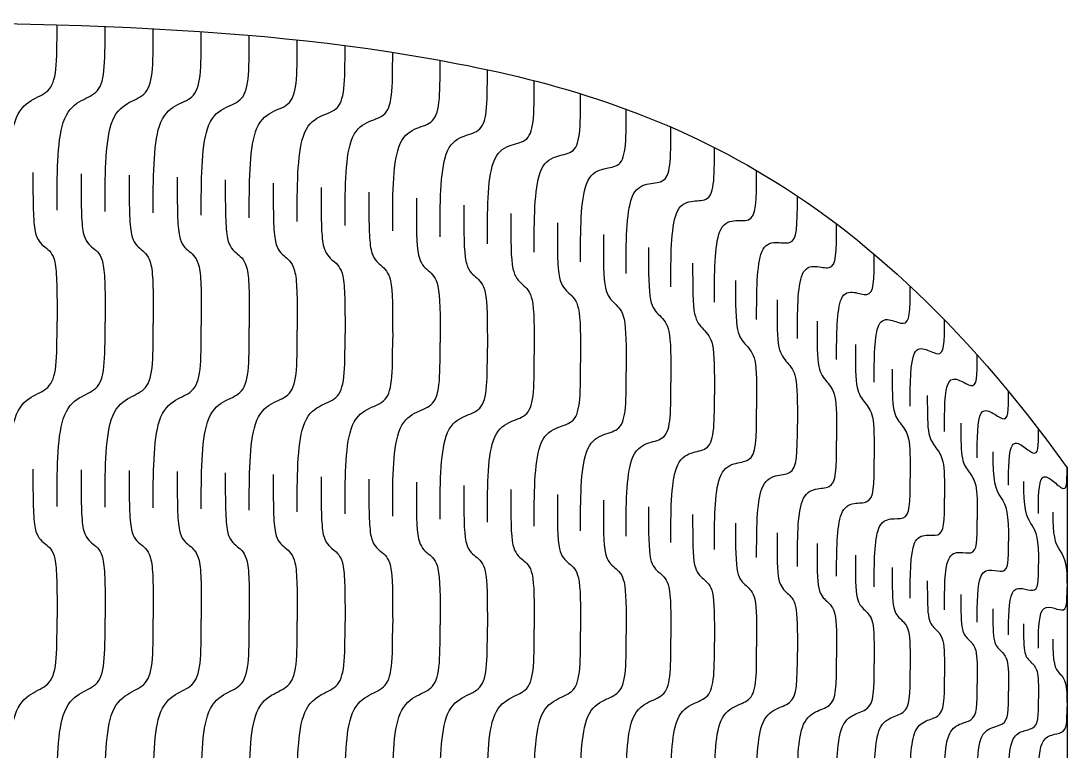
# Model space of a CAD drawing. Header units: millimetres. Extents: x 1 to 583, y -486 to -2.
# Drawn here: x 554.36 to 583.34, y -327.79 to -307.54 of the extents above; entities that cross this region are included whole.
import ezdxf

# ---------------------------------------------------------------- set-up
doc = ezdxf.new("R2010")
doc.units = ezdxf.units.MM
doc.header["$MEASUREMENT"] = 0
doc.layers.add('DEFAULT', color=7, linetype='Continuous')

msp = doc.modelspace()

# ---------------------------------------------------------------- linework, layer by layer
at = {"layer": 'DEFAULT'}
msp.add_lwpolyline([(583.342, -319.94), (583.342, -336.467)], dxfattribs=at)
for points, knots in [([(542.024, -307.545), (553.829, -307.545), (559.732, -307.545), (565.634, -308.578), (571.537, -309.611), (577.439, -311.677), (583.342, -319.94)], [0, 0, 0, 0, 1, 1, 1, 2, 2, 2, 2]), ([(554.027, -312.764), (554.027, -311.82), (554.027, -310.876), (554.199, -310.333), (554.299, -310.016), (554.468, -309.858), (554.645, -309.752), (554.81, -309.653), (554.98, -309.595), (555.102, -309.482), (555.359, -309.244), (555.361, -308.733), (555.361, -307.652)], [0, 0, 0, 0, 1, 1, 1, 2, 2, 2, 3, 3, 3, 4, 4, 4, 4]), ([(555.361, -312.79), (555.361, -311.847), (555.361, -310.905), (555.532, -310.364), (555.632, -310.049), (555.801, -309.893), (555.978, -309.788), (556.143, -309.69), (556.313, -309.634), (556.435, -309.523), (556.692, -309.287), (556.693, -308.777), (556.693, -307.698)], [0, 0, 0, 0, 1, 1, 1, 2, 2, 2, 3, 3, 3, 4, 4, 4, 4]), ([(556.693, -312.825), (556.693, -311.884), (556.693, -310.944), (556.865, -310.406), (556.965, -310.093), (557.134, -309.939), (557.311, -309.836), (557.476, -309.74), (557.646, -309.686), (557.767, -309.576), (558.024, -309.344), (558.026, -308.836), (558.026, -307.76)], [0, 0, 0, 0, 1, 1, 1, 2, 2, 2, 3, 3, 3, 4, 4, 4, 4]), ([(558.026, -312.871), (558.026, -311.933), (558.026, -310.996), (558.197, -310.462), (558.297, -310.151), (558.465, -309.999), (558.643, -309.899), (558.807, -309.806), (558.977, -309.754), (559.098, -309.646), (559.355, -309.418), (559.357, -308.912), (559.357, -307.84)], [0, 0, 0, 0, 1, 1, 1, 2, 2, 2, 3, 3, 3, 4, 4, 4, 4]), ([(559.357, -312.931), (559.357, -311.997), (559.357, -311.063), (559.528, -310.534), (559.628, -310.226), (559.796, -310.077), (559.973, -309.98), (560.138, -309.889), (560.308, -309.84), (560.429, -309.735), (560.685, -309.512), (560.687, -309.008), (560.687, -307.942)], [0, 0, 0, 0, 1, 1, 1, 2, 2, 2, 3, 3, 3, 4, 4, 4, 4]), ([(560.687, -313.008), (560.687, -312.079), (560.687, -311.149), (560.857, -310.625), (560.957, -310.321), (561.125, -310.176), (561.302, -310.082), (561.466, -309.995), (561.636, -309.95), (561.757, -309.847), (562.012, -309.63), (562.014, -309.13), (562.014, -308.07)], [0, 0, 0, 0, 1, 1, 1, 2, 2, 2, 3, 3, 3, 4, 4, 4, 4]), ([(562.014, -313.104), (562.014, -312.18), (562.014, -311.257), (562.185, -310.74), (562.284, -310.439), (562.452, -310.298), (562.628, -310.209), (562.792, -310.126), (562.961, -310.084), (563.082, -309.985), (563.337, -309.775), (563.339, -309.279), (563.339, -308.228)], [0, 0, 0, 0, 1, 1, 1, 2, 2, 2, 3, 3, 3, 4, 4, 4, 4]), ([(563.339, -313.222), (563.339, -312.306), (563.339, -311.389), (563.508, -310.88), (563.607, -310.583), (563.775, -310.448), (563.95, -310.363), (564.114, -310.285), (564.283, -310.247), (564.403, -310.151), (564.657, -309.949), (564.659, -309.458), (564.659, -308.417)], [0, 0, 0, 0, 1, 1, 1, 2, 2, 2, 3, 3, 3, 4, 4, 4, 4]), ([(564.659, -313.363), (564.659, -312.456), (564.659, -311.548), (564.828, -311.048), (564.927, -310.756), (565.093, -310.626), (565.268, -310.547), (565.431, -310.473), (565.599, -310.439), (565.719, -310.348), (565.972, -310.154), (565.974, -309.668), (565.974, -308.639)], [0, 0, 0, 0, 1, 1, 1, 2, 2, 2, 3, 3, 3, 4, 4, 4, 4]), ([(565.974, -313.53), (565.974, -312.632), (565.974, -311.734), (566.142, -311.244), (566.24, -310.959), (566.406, -310.835), (566.58, -310.761), (566.742, -310.692), (566.909, -310.664), (567.028, -310.577), (567.281, -310.392), (567.282, -309.913), (567.282, -308.897)], [0, 0, 0, 0, 1, 1, 1, 2, 2, 2, 3, 3, 3, 4, 4, 4, 4]), ([(567.282, -313.724), (567.282, -312.839), (567.282, -311.952), (567.449, -311.474), (567.547, -311.196), (567.711, -311.079), (567.884, -311.013), (568.044, -310.951), (568.21, -310.929), (568.328, -310.847), (568.579, -310.674), (568.58, -310.203), (568.58, -309.203)], [0, 0, 0, 0, 1, 1, 1, 2, 2, 2, 3, 3, 3, 4, 4, 4, 4]), ([(568.58, -313.953), (568.58, -313.082), (568.58, -312.209), (568.746, -311.746), (568.842, -311.476), (569.004, -311.369), (569.175, -311.31), (569.334, -311.256), (569.498, -311.242), (569.615, -311.167), (569.862, -311.008), (569.864, -310.546), (569.864, -309.565)], [0, 0, 0, 0, 1, 1, 1, 2, 2, 2, 3, 3, 3, 4, 4, 4, 4]), ([(569.864, -314.225), (569.864, -313.37), (569.864, -312.514), (570.026, -312.068), (570.121, -311.808), (570.281, -311.71), (570.45, -311.662), (570.606, -311.617), (570.767, -311.611), (570.882, -311.544), (571.126, -311.401), (571.127, -310.95), (571.127, -309.992)], [0, 0, 0, 0, 1, 1, 1, 2, 2, 2, 3, 3, 3, 4, 4, 4, 4]), ([(571.127, -314.545), (571.127, -313.709), (571.127, -312.872), (571.287, -312.446), (571.379, -312.197), (571.536, -312.111), (571.701, -312.073), (571.854, -312.038), (572.013, -312.042), (572.125, -311.983), (572.364, -311.858), (572.365, -311.419), (572.365, -310.487)], [0, 0, 0, 0, 1, 1, 1, 2, 2, 2, 3, 3, 3, 4, 4, 4, 4]), ([(572.365, -314.916), (572.365, -314.104), (572.365, -313.289), (572.521, -312.884), (572.611, -312.648), (572.764, -312.574), (572.925, -312.548), (573.074, -312.524), (573.228, -312.537), (573.338, -312.487), (573.57, -312.382), (573.572, -311.957), (573.572, -311.055)], [0, 0, 0, 0, 1, 1, 1, 2, 2, 2, 3, 3, 3, 4, 4, 4, 4]), ([(554.694, -311.748), (554.694, -312.595), (554.694, -313.093), (554.756, -313.387), (554.807, -313.629), (554.914, -313.722), (555.027, -313.811), (555.14, -313.9), (555.248, -313.993), (555.299, -314.235), (555.361, -314.53), (555.361, -315.027), (555.361, -315.873)], [0, 0, 0, 0, 1, 1, 1, 2, 2, 2, 3, 3, 3, 4, 4, 4, 4]), ([(556.027, -311.781), (556.027, -312.626), (556.027, -313.123), (556.089, -313.417), (556.14, -313.659), (556.247, -313.752), (556.36, -313.842), (556.473, -313.932), (556.581, -314.025), (556.632, -314.267), (556.693, -314.561), (556.693, -315.057), (556.693, -315.901)], [0, 0, 0, 0, 1, 1, 1, 2, 2, 2, 3, 3, 3, 4, 4, 4, 4]), ([(557.36, -311.824), (557.36, -312.667), (557.36, -313.163), (557.421, -313.456), (557.472, -313.698), (557.58, -313.792), (557.693, -313.882), (557.805, -313.973), (557.913, -314.067), (557.964, -314.308), (558.026, -314.602), (558.026, -315.097), (558.026, -315.938)], [0, 0, 0, 0, 1, 1, 1, 2, 2, 2, 3, 3, 3, 4, 4, 4, 4]), ([(573.572, -315.342), (573.572, -314.556), (573.572, -313.767), (573.723, -313.385), (573.81, -313.163), (573.959, -313.101), (574.114, -313.087), (574.259, -313.073), (574.409, -313.097), (574.515, -313.057), (574.741, -312.971), (574.742, -312.563), (574.742, -311.694)], [0, 0, 0, 0, 1, 1, 1, 2, 2, 2, 3, 3, 3, 4, 4, 4, 4]), ([(558.691, -311.881), (558.691, -312.721), (558.691, -313.215), (558.753, -313.508), (558.804, -313.749), (558.912, -313.844), (559.024, -313.935), (559.137, -314.026), (559.244, -314.121), (559.295, -314.362), (559.357, -314.655), (559.357, -315.148), (559.357, -315.986)], [0, 0, 0, 0, 1, 1, 1, 2, 2, 2, 3, 3, 3, 4, 4, 4, 4]), ([(560.022, -311.954), (560.022, -312.79), (560.022, -313.282), (560.084, -313.575), (560.134, -313.815), (560.242, -313.911), (560.354, -314.003), (560.467, -314.095), (560.574, -314.19), (560.625, -314.431), (560.687, -314.723), (560.687, -315.213), (560.687, -316.047)], [0, 0, 0, 0, 1, 1, 1, 2, 2, 2, 3, 3, 3, 4, 4, 4, 4]), ([(561.351, -312.046), (561.351, -312.877), (561.351, -313.366), (561.412, -313.658), (561.463, -313.898), (561.57, -313.995), (561.682, -314.088), (561.795, -314.181), (561.902, -314.277), (561.953, -314.517), (562.014, -314.808), (562.014, -315.296), (562.014, -316.124)], [0, 0, 0, 0, 1, 1, 1, 2, 2, 2, 3, 3, 3, 4, 4, 4, 4]), ([(562.676, -312.16), (562.676, -312.985), (562.676, -313.471), (562.738, -313.762), (562.789, -314.001), (562.896, -314.099), (563.008, -314.193), (563.12, -314.287), (563.227, -314.384), (563.277, -314.623), (563.339, -314.913), (563.339, -315.396), (563.339, -316.218)], [0, 0, 0, 0, 1, 1, 1, 2, 2, 2, 3, 3, 3, 4, 4, 4, 4]), ([(563.999, -312.298), (563.999, -313.117), (563.999, -313.598), (564.06, -313.888), (564.111, -314.126), (564.217, -314.225), (564.329, -314.32), (564.441, -314.415), (564.547, -314.513), (564.598, -314.75), (564.659, -315.038), (564.659, -315.517), (564.659, -316.331)], [0, 0, 0, 0, 1, 1, 1, 2, 2, 2, 3, 3, 3, 4, 4, 4, 4]), ([(574.742, -315.822), (574.742, -315.065), (574.742, -314.305), (574.888, -313.948), (574.972, -313.74), (575.115, -313.692), (575.266, -313.689), (575.406, -313.687), (575.55, -313.721), (575.653, -313.69), (575.87, -313.625), (575.872, -313.235), (575.872, -312.403)], [0, 0, 0, 0, 1, 1, 1, 2, 2, 2, 3, 3, 3, 4, 4, 4, 4]), ([(565.316, -312.463), (565.316, -313.273), (565.316, -313.749), (565.378, -314.037), (565.428, -314.273), (565.534, -314.373), (565.645, -314.469), (565.757, -314.565), (565.863, -314.665), (565.913, -314.9), (565.974, -315.186), (565.974, -315.66), (565.974, -316.465)], [0, 0, 0, 0, 1, 1, 1, 2, 2, 2, 3, 3, 3, 4, 4, 4, 4]), ([(566.628, -312.655), (566.628, -313.455), (566.628, -313.926), (566.689, -314.211), (566.739, -314.446), (566.845, -314.547), (566.955, -314.644), (567.066, -314.741), (567.172, -314.841), (567.222, -315.075), (567.282, -315.358), (567.282, -315.826), (567.282, -316.62)], [0, 0, 0, 0, 1, 1, 1, 2, 2, 2, 3, 3, 3, 4, 4, 4, 4]), ([(567.931, -312.881), (567.931, -313.669), (567.931, -314.133), (567.992, -314.416), (568.041, -314.649), (568.146, -314.751), (568.256, -314.85), (568.366, -314.949), (568.471, -315.05), (568.52, -315.281), (568.58, -315.562), (568.58, -316.022), (568.58, -316.803)], [0, 0, 0, 0, 1, 1, 1, 2, 2, 2, 3, 3, 3, 4, 4, 4, 4]), ([(569.222, -313.148), (569.222, -313.923), (569.222, -314.379), (569.282, -314.659), (569.331, -314.889), (569.434, -314.993), (569.543, -315.093), (569.652, -315.194), (569.755, -315.297), (569.804, -315.525), (569.864, -315.803), (569.864, -316.254), (569.864, -317.021)], [0, 0, 0, 0, 1, 1, 1, 2, 2, 2, 3, 3, 3, 4, 4, 4, 4]), ([(575.872, -316.353), (575.872, -315.629), (575.872, -314.901), (576.011, -314.571), (576.093, -314.378), (576.231, -314.343), (576.375, -314.352), (576.509, -314.361), (576.648, -314.404), (576.747, -314.383), (576.956, -314.339), (576.958, -313.968), (576.958, -313.177)], [0, 0, 0, 0, 1, 1, 1, 2, 2, 2, 3, 3, 3, 4, 4, 4, 4]), ([(570.496, -313.464), (570.496, -314.222), (570.496, -314.668), (570.554, -314.945), (570.603, -315.172), (570.705, -315.278), (570.812, -315.381), (570.919, -315.483), (571.021, -315.588), (571.069, -315.813), (571.127, -316.087), (571.127, -316.527), (571.127, -317.276)], [0, 0, 0, 0, 1, 1, 1, 2, 2, 2, 3, 3, 3, 4, 4, 4, 4]), ([(571.746, -313.832), (571.746, -314.572), (571.746, -315.007), (571.804, -315.279), (571.851, -315.503), (571.951, -315.611), (572.056, -315.716), (572.161, -315.82), (572.261, -315.927), (572.308, -316.148), (572.365, -316.416), (572.365, -316.845), (572.365, -317.574)], [0, 0, 0, 0, 1, 1, 1, 2, 2, 2, 3, 3, 3, 4, 4, 4, 4]), ([(576.958, -316.934), (576.958, -316.245), (576.958, -315.553), (577.092, -315.249), (577.17, -315.073), (577.302, -315.05), (577.44, -315.071), (577.569, -315.091), (577.702, -315.143), (577.797, -315.132), (577.997, -315.107), (577.999, -314.758), (577.999, -314.011)], [0, 0, 0, 0, 1, 1, 1, 2, 2, 2, 3, 3, 3, 4, 4, 4, 4]), ([(572.969, -314.258), (572.969, -314.975), (572.969, -315.398), (573.025, -315.665), (573.071, -315.884), (573.168, -315.993), (573.27, -316.1), (573.373, -316.207), (573.47, -316.315), (573.516, -316.531), (573.572, -316.794), (573.572, -317.209), (573.572, -317.914)], [0, 0, 0, 0, 1, 1, 1, 2, 2, 2, 3, 3, 3, 4, 4, 4, 4]), ([(574.157, -314.741), (574.157, -315.433), (574.157, -315.841), (574.212, -316.102), (574.256, -316.316), (574.351, -316.427), (574.45, -316.535), (574.549, -316.644), (574.643, -316.753), (574.688, -316.964), (574.742, -317.22), (574.742, -317.619), (574.742, -318.298)], [0, 0, 0, 0, 1, 1, 1, 2, 2, 2, 3, 3, 3, 4, 4, 4, 4]), ([(577.999, -317.559), (577.999, -316.908), (577.999, -316.254), (578.127, -315.979), (578.201, -315.819), (578.328, -315.809), (578.46, -315.841), (578.583, -315.871), (578.71, -315.932), (578.801, -315.93), (578.993, -315.926), (578.994, -315.598), (578.994, -314.898)], [0, 0, 0, 0, 1, 1, 1, 2, 2, 2, 3, 3, 3, 4, 4, 4, 4]), ([(575.307, -315.28), (575.307, -315.945), (575.307, -316.336), (575.36, -316.59), (575.403, -316.798), (575.494, -316.91), (575.589, -317.019), (575.685, -317.129), (575.776, -317.239), (575.819, -317.443), (575.872, -317.691), (575.872, -318.073), (575.872, -318.723)], [0, 0, 0, 0, 1, 1, 1, 2, 2, 2, 3, 3, 3, 4, 4, 4, 4]), ([(554.027, -320.999), (554.027, -320.054), (554.027, -319.11), (554.199, -318.565), (554.299, -318.248), (554.468, -318.088), (554.645, -317.98), (554.81, -317.879), (554.98, -317.82), (555.102, -317.706), (555.359, -317.465), (555.361, -316.954), (555.361, -315.873)], [0, 0, 0, 0, 1, 1, 1, 2, 2, 2, 3, 3, 3, 4, 4, 4, 4]), ([(576.415, -315.873), (576.415, -316.507), (576.415, -316.881), (576.465, -317.126), (576.507, -317.328), (576.594, -317.439), (576.686, -317.55), (576.778, -317.66), (576.866, -317.77), (576.907, -317.967), (576.958, -318.206), (576.958, -318.57), (576.958, -319.188)], [0, 0, 0, 0, 1, 1, 1, 2, 2, 2, 3, 3, 3, 4, 4, 4, 4]), ([(578.994, -318.224), (578.994, -317.614), (578.994, -317.001), (579.117, -316.755), (579.188, -316.612), (579.309, -316.615), (579.435, -316.657), (579.553, -316.696), (579.674, -316.766), (579.761, -316.773), (579.944, -316.788), (579.945, -316.484), (579.945, -315.833)], [0, 0, 0, 0, 1, 1, 1, 2, 2, 2, 3, 3, 3, 4, 4, 4, 4]), ([(555.361, -321.011), (555.361, -320.068), (555.361, -319.125), (555.532, -318.582), (555.632, -318.266), (555.801, -318.107), (555.978, -318), (556.143, -317.9), (556.313, -317.841), (556.435, -317.728), (556.692, -317.489), (556.693, -316.98), (556.693, -315.901)], [0, 0, 0, 0, 1, 1, 1, 2, 2, 2, 3, 3, 3, 4, 4, 4, 4]), ([(556.693, -321.027), (556.693, -320.087), (556.693, -319.146), (556.865, -318.605), (556.965, -318.29), (557.134, -318.133), (557.311, -318.027), (557.476, -317.928), (557.646, -317.87), (557.767, -317.758), (558.024, -317.521), (558.026, -317.013), (558.026, -315.938)], [0, 0, 0, 0, 1, 1, 1, 2, 2, 2, 3, 3, 3, 4, 4, 4, 4]), ([(558.026, -321.048), (558.026, -320.111), (558.026, -319.173), (558.197, -318.635), (558.297, -318.322), (558.465, -318.166), (558.643, -318.061), (558.807, -317.964), (558.977, -317.908), (559.098, -317.797), (559.355, -317.563), (559.357, -317.057), (559.357, -315.986)], [0, 0, 0, 0, 1, 1, 1, 2, 2, 2, 3, 3, 3, 4, 4, 4, 4]), ([(559.357, -321.077), (559.357, -320.143), (559.357, -319.208), (559.528, -318.674), (559.628, -318.363), (559.796, -318.209), (559.973, -318.106), (560.138, -318.011), (560.308, -317.957), (560.429, -317.847), (560.685, -317.616), (560.687, -317.113), (560.687, -316.047)], [0, 0, 0, 0, 1, 1, 1, 2, 2, 2, 3, 3, 3, 4, 4, 4, 4]), ([(560.687, -321.112), (560.687, -320.183), (560.687, -319.253), (560.857, -318.723), (560.957, -318.415), (561.125, -318.263), (561.302, -318.163), (561.466, -318.07), (561.636, -318.017), (561.757, -317.91), (562.012, -317.683), (562.014, -317.183), (562.014, -316.124)], [0, 0, 0, 0, 1, 1, 1, 2, 2, 2, 3, 3, 3, 4, 4, 4, 4]), ([(562.014, -321.157), (562.014, -320.234), (562.014, -319.31), (562.185, -318.785), (562.284, -318.479), (562.452, -318.331), (562.628, -318.233), (562.792, -318.143), (562.961, -318.092), (563.082, -317.988), (563.337, -317.765), (563.339, -317.269), (563.339, -316.218)], [0, 0, 0, 0, 1, 1, 1, 2, 2, 2, 3, 3, 3, 4, 4, 4, 4]), ([(563.339, -321.212), (563.339, -320.296), (563.339, -319.379), (563.508, -318.861), (563.607, -318.559), (563.775, -318.413), (563.95, -318.319), (564.114, -318.231), (564.283, -318.183), (564.403, -318.081), (564.657, -317.864), (564.659, -317.373), (564.659, -316.331)], [0, 0, 0, 0, 1, 1, 1, 2, 2, 2, 3, 3, 3, 4, 4, 4, 4]), ([(564.659, -321.278), (564.659, -320.371), (564.659, -319.463), (564.828, -318.951), (564.927, -318.653), (565.093, -318.512), (565.268, -318.42), (565.431, -318.336), (565.599, -318.291), (565.719, -318.191), (565.972, -317.98), (565.974, -317.494), (565.974, -316.465)], [0, 0, 0, 0, 1, 1, 1, 2, 2, 2, 3, 3, 3, 4, 4, 4, 4]), ([(565.974, -321.356), (565.974, -320.459), (565.974, -319.561), (566.142, -319.057), (566.24, -318.764), (566.406, -318.627), (566.58, -318.539), (566.742, -318.458), (566.909, -318.416), (567.028, -318.32), (567.281, -318.115), (567.282, -317.636), (567.282, -316.62)], [0, 0, 0, 0, 1, 1, 1, 2, 2, 2, 3, 3, 3, 4, 4, 4, 4]), ([(577.478, -316.516), (577.478, -317.117), (577.478, -317.471), (577.527, -317.707), (577.566, -317.901), (577.65, -318.012), (577.738, -318.123), (577.827, -318.233), (577.911, -318.343), (577.95, -318.532), (577.999, -318.761), (577.999, -319.104), (577.999, -319.688)], [0, 0, 0, 0, 1, 1, 1, 2, 2, 2, 3, 3, 3, 4, 4, 4, 4]), ([(567.282, -321.447), (567.282, -320.561), (567.282, -319.675), (567.449, -319.181), (567.547, -318.894), (567.711, -318.761), (567.884, -318.679), (568.044, -318.602), (568.21, -318.564), (568.328, -318.471), (568.579, -318.275), (568.58, -317.803), (568.58, -316.803)], [0, 0, 0, 0, 1, 1, 1, 2, 2, 2, 3, 3, 3, 4, 4, 4, 4]), ([(568.58, -321.554), (568.58, -320.682), (568.58, -319.809), (568.746, -319.328), (568.842, -319.047), (569.004, -318.921), (569.175, -318.844), (569.334, -318.772), (569.498, -318.739), (569.615, -318.65), (569.862, -318.464), (569.864, -318.001), (569.864, -317.021)], [0, 0, 0, 0, 1, 1, 1, 2, 2, 2, 3, 3, 3, 4, 4, 4, 4]), ([(579.945, -318.926), (579.945, -318.358), (579.945, -317.787), (580.062, -317.571), (580.13, -317.445), (580.245, -317.46), (580.366, -317.513), (580.479, -317.562), (580.595, -317.639), (580.677, -317.655), (580.852, -317.689), (580.854, -317.409), (580.854, -316.809)], [0, 0, 0, 0, 1, 1, 1, 2, 2, 2, 3, 3, 3, 4, 4, 4, 4]), ([(569.864, -321.68), (569.864, -320.826), (569.864, -319.969), (570.026, -319.501), (570.121, -319.229), (570.281, -319.109), (570.45, -319.038), (570.606, -318.972), (570.767, -318.945), (570.882, -318.862), (571.126, -318.686), (571.127, -318.235), (571.127, -317.276)], [0, 0, 0, 0, 1, 1, 1, 2, 2, 2, 3, 3, 3, 4, 4, 4, 4]), ([(578.497, -317.204), (578.497, -317.77), (578.497, -318.104), (578.543, -318.329), (578.581, -318.514), (578.661, -318.625), (578.745, -318.734), (578.83, -318.844), (578.91, -318.953), (578.948, -319.133), (578.994, -319.351), (578.994, -319.673), (578.994, -320.22)], [0, 0, 0, 0, 1, 1, 1, 2, 2, 2, 3, 3, 3, 4, 4, 4, 4]), ([(571.127, -321.83), (571.127, -320.994), (571.127, -320.157), (571.287, -319.705), (571.379, -319.442), (571.536, -319.33), (571.701, -319.266), (571.854, -319.207), (572.013, -319.185), (572.125, -319.108), (572.364, -318.945), (572.365, -318.506), (572.365, -317.574)], [0, 0, 0, 0, 1, 1, 1, 2, 2, 2, 3, 3, 3, 4, 4, 4, 4]), ([(572.365, -322.003), (572.365, -321.191), (572.365, -320.376), (572.521, -319.942), (572.611, -319.688), (572.764, -319.585), (572.925, -319.529), (573.074, -319.477), (573.228, -319.461), (573.338, -319.391), (573.57, -319.241), (573.572, -318.817), (573.572, -317.914)], [0, 0, 0, 0, 1, 1, 1, 2, 2, 2, 3, 3, 3, 4, 4, 4, 4]), ([(580.854, -319.658), (580.854, -319.136), (580.854, -318.609), (580.965, -318.423), (581.03, -318.315), (581.14, -318.342), (581.255, -318.404), (581.363, -318.462), (581.474, -318.547), (581.552, -318.571), (581.72, -318.623), (581.721, -318.369), (581.721, -317.823)], [0, 0, 0, 0, 1, 1, 1, 2, 2, 2, 3, 3, 3, 4, 4, 4, 4]), ([(579.47, -317.933), (579.47, -318.461), (579.47, -318.773), (579.514, -318.987), (579.55, -319.162), (579.627, -319.272), (579.708, -319.381), (579.788, -319.489), (579.865, -319.597), (579.901, -319.767), (579.945, -319.973), (579.945, -320.272), (579.945, -320.781)], [0, 0, 0, 0, 1, 1, 1, 2, 2, 2, 3, 3, 3, 4, 4, 4, 4]), ([(573.572, -322.202), (573.572, -321.415), (573.572, -320.627), (573.723, -320.212), (573.81, -319.97), (573.959, -319.876), (574.114, -319.828), (574.259, -319.783), (574.409, -319.774), (574.515, -319.71), (574.741, -319.575), (574.742, -319.167), (574.742, -318.298)], [0, 0, 0, 0, 1, 1, 1, 2, 2, 2, 3, 3, 3, 4, 4, 4, 4]), ([(574.742, -322.425), (574.742, -321.668), (574.742, -320.909), (574.888, -320.515), (574.972, -320.286), (575.115, -320.202), (575.266, -320.162), (575.406, -320.124), (575.55, -320.122), (575.653, -320.065), (575.87, -319.946), (575.872, -319.555), (575.872, -318.723)], [0, 0, 0, 0, 1, 1, 1, 2, 2, 2, 3, 3, 3, 4, 4, 4, 4]), ([(580.399, -318.698), (580.399, -319.187), (580.399, -319.475), (580.442, -319.676), (580.476, -319.842), (580.55, -319.95), (580.627, -320.057), (580.703, -320.164), (580.777, -320.27), (580.811, -320.429), (580.854, -320.623), (580.854, -320.898), (580.854, -321.367)], [0, 0, 0, 0, 1, 1, 1, 2, 2, 2, 3, 3, 3, 4, 4, 4, 4]), ([(581.721, -320.418), (581.721, -319.942), (581.721, -319.462), (581.827, -319.307), (581.889, -319.216), (581.995, -319.255), (582.105, -319.326), (582.207, -319.393), (582.313, -319.484), (582.389, -319.517), (582.548, -319.587), (582.549, -319.359), (582.549, -318.868)], [0, 0, 0, 0, 1, 1, 1, 2, 2, 2, 3, 3, 3, 4, 4, 4, 4]), ([(575.872, -322.674), (575.872, -321.949), (575.872, -321.222), (576.011, -320.851), (576.093, -320.635), (576.231, -320.561), (576.375, -320.529), (576.509, -320.499), (576.648, -320.503), (576.747, -320.454), (576.956, -320.35), (576.958, -319.978), (576.958, -319.188)], [0, 0, 0, 0, 1, 1, 1, 2, 2, 2, 3, 3, 3, 4, 4, 4, 4]), ([(581.287, -319.494), (581.287, -320.31), (581.341, -320.527), (581.504, -320.76), (581.667, -320.992), (581.721, -321.196), (581.721, -321.975)], [0, 0, 0, 0, 1, 1, 1, 2, 2, 2, 2]), ([(576.958, -322.945), (576.958, -322.255), (576.958, -321.563), (577.092, -321.217), (577.17, -321.016), (577.302, -320.951), (577.44, -320.927), (577.569, -320.905), (577.702, -320.915), (577.797, -320.874), (577.997, -320.785), (577.999, -320.435), (577.999, -319.688)], [0, 0, 0, 0, 1, 1, 1, 2, 2, 2, 3, 3, 3, 4, 4, 4, 4]), ([(582.549, -321.202), (582.549, -320.773), (582.549, -320.342), (582.651, -320.217), (582.711, -320.144), (582.811, -320.194), (582.917, -320.275), (583.015, -320.35), (583.116, -320.448), (583.188, -320.489), (583.341, -320.577), (583.342, -320.375), (583.342, -319.94)], [0, 0, 0, 0, 1, 1, 1, 2, 2, 2, 3, 3, 3, 4, 4, 4, 4]), ([(554.694, -319.976), (554.694, -320.823), (554.694, -321.321), (554.756, -321.614), (554.807, -321.856), (554.914, -321.948), (555.027, -322.036), (555.14, -322.124), (555.248, -322.215), (555.299, -322.457), (555.361, -322.75), (555.361, -323.248), (555.361, -324.093)], [0, 0, 0, 0, 1, 1, 1, 2, 2, 2, 3, 3, 3, 4, 4, 4, 4]), ([(556.027, -319.992), (556.027, -320.837), (556.027, -321.334), (556.089, -321.628), (556.14, -321.869), (556.247, -321.961), (556.36, -322.049), (556.473, -322.137), (556.581, -322.229), (556.632, -322.47), (556.693, -322.763), (556.693, -323.259), (556.693, -324.103)], [0, 0, 0, 0, 1, 1, 1, 2, 2, 2, 3, 3, 3, 4, 4, 4, 4]), ([(557.36, -320.014), (557.36, -320.857), (557.36, -321.352), (557.421, -321.645), (557.472, -321.886), (557.58, -321.978), (557.693, -322.066), (557.805, -322.154), (557.913, -322.246), (557.964, -322.487), (558.026, -322.779), (558.026, -323.274), (558.026, -324.115)], [0, 0, 0, 0, 1, 1, 1, 2, 2, 2, 3, 3, 3, 4, 4, 4, 4]), ([(558.691, -320.042), (558.691, -320.882), (558.691, -321.376), (558.753, -321.668), (558.804, -321.908), (558.912, -322), (559.024, -322.089), (559.137, -322.177), (559.244, -322.269), (559.295, -322.509), (559.357, -322.8), (559.357, -323.293), (559.357, -324.131)], [0, 0, 0, 0, 1, 1, 1, 2, 2, 2, 3, 3, 3, 4, 4, 4, 4]), ([(560.022, -320.079), (560.022, -320.915), (560.022, -321.407), (560.084, -321.698), (560.134, -321.937), (560.242, -322.029), (560.354, -322.118), (560.467, -322.206), (560.574, -322.298), (560.625, -322.537), (560.687, -322.827), (560.687, -323.318), (560.687, -324.152)], [0, 0, 0, 0, 1, 1, 1, 2, 2, 2, 3, 3, 3, 4, 4, 4, 4]), ([(561.351, -320.125), (561.351, -320.956), (561.351, -321.445), (561.412, -321.735), (561.463, -321.973), (561.57, -322.066), (561.682, -322.154), (561.795, -322.243), (561.902, -322.335), (561.953, -322.573), (562.014, -322.861), (562.014, -323.349), (562.014, -324.177)], [0, 0, 0, 0, 1, 1, 1, 2, 2, 2, 3, 3, 3, 4, 4, 4, 4]), ([(562.676, -320.182), (562.676, -321.007), (562.676, -321.493), (562.738, -321.781), (562.789, -322.018), (562.896, -322.11), (563.008, -322.199), (563.12, -322.288), (563.227, -322.38), (563.277, -322.616), (563.339, -322.903), (563.339, -323.387), (563.339, -324.208)], [0, 0, 0, 0, 1, 1, 1, 2, 2, 2, 3, 3, 3, 4, 4, 4, 4]), ([(577.999, -323.236), (577.999, -322.585), (577.999, -321.931), (578.127, -321.611), (578.201, -321.424), (578.328, -321.37), (578.46, -321.354), (578.583, -321.34), (578.71, -321.356), (578.801, -321.321), (578.993, -321.249), (578.994, -320.92), (578.994, -320.22)], [0, 0, 0, 0, 1, 1, 1, 2, 2, 2, 3, 3, 3, 4, 4, 4, 4]), ([(563.999, -320.251), (563.999, -321.069), (563.999, -321.551), (564.06, -321.837), (564.111, -322.072), (564.217, -322.165), (564.329, -322.253), (564.441, -322.342), (564.547, -322.434), (564.598, -322.669), (564.659, -322.953), (564.659, -323.432), (564.659, -324.246)], [0, 0, 0, 0, 1, 1, 1, 2, 2, 2, 3, 3, 3, 4, 4, 4, 4]), ([(565.316, -320.333), (565.316, -321.143), (565.316, -321.62), (565.378, -321.903), (565.428, -322.136), (565.534, -322.229), (565.645, -322.317), (565.757, -322.406), (565.863, -322.498), (565.913, -322.73), (565.974, -323.012), (565.974, -323.486), (565.974, -324.291)], [0, 0, 0, 0, 1, 1, 1, 2, 2, 2, 3, 3, 3, 4, 4, 4, 4]), ([(566.628, -320.429), (566.628, -321.229), (566.628, -321.7), (566.689, -321.981), (566.739, -322.212), (566.845, -322.304), (566.955, -322.392), (567.066, -322.481), (567.172, -322.573), (567.222, -322.802), (567.282, -323.081), (567.282, -323.548), (567.282, -324.342)], [0, 0, 0, 0, 1, 1, 1, 2, 2, 2, 3, 3, 3, 4, 4, 4, 4]), ([(582.135, -320.317), (582.135, -321.056), (582.187, -321.258), (582.342, -321.485), (582.498, -321.713), (582.549, -321.902), (582.549, -322.602)], [0, 0, 0, 0, 1, 1, 1, 2, 2, 2, 2]), ([(567.931, -320.542), (567.931, -321.331), (567.931, -321.795), (567.992, -322.072), (568.041, -322.3), (568.146, -322.392), (568.256, -322.481), (568.366, -322.569), (568.471, -322.661), (568.52, -322.887), (568.58, -323.162), (568.58, -323.622), (568.58, -324.404)], [0, 0, 0, 0, 1, 1, 1, 2, 2, 2, 3, 3, 3, 4, 4, 4, 4]), ([(569.222, -320.676), (569.222, -321.45), (569.222, -321.906), (569.282, -322.18), (569.331, -322.405), (569.434, -322.497), (569.543, -322.585), (569.652, -322.674), (569.755, -322.765), (569.804, -322.988), (569.864, -323.258), (569.864, -323.709), (569.864, -324.476)], [0, 0, 0, 0, 1, 1, 1, 2, 2, 2, 3, 3, 3, 4, 4, 4, 4]), ([(578.994, -323.547), (578.994, -322.937), (578.994, -322.323), (579.117, -322.029), (579.188, -321.858), (579.309, -321.813), (579.435, -321.806), (579.553, -321.799), (579.674, -321.821), (579.761, -321.794), (579.944, -321.737), (579.945, -321.432), (579.945, -320.781)], [0, 0, 0, 0, 1, 1, 1, 2, 2, 2, 3, 3, 3, 4, 4, 4, 4]), ([(570.496, -320.834), (570.496, -321.592), (570.496, -322.038), (570.554, -322.307), (570.603, -322.528), (570.705, -322.62), (570.812, -322.708), (570.919, -322.797), (571.021, -322.888), (571.069, -323.106), (571.127, -323.371), (571.127, -323.812), (571.127, -324.561)], [0, 0, 0, 0, 1, 1, 1, 2, 2, 2, 3, 3, 3, 4, 4, 4, 4]), ([(571.746, -321.018), (571.746, -321.757), (571.746, -322.193), (571.804, -322.456), (571.851, -322.672), (571.951, -322.764), (572.056, -322.852), (572.161, -322.94), (572.261, -323.03), (572.308, -323.244), (572.365, -323.503), (572.365, -323.932), (572.365, -324.66)], [0, 0, 0, 0, 1, 1, 1, 2, 2, 2, 3, 3, 3, 4, 4, 4, 4]), ([(572.969, -321.231), (572.969, -321.948), (572.969, -322.371), (573.025, -322.627), (573.071, -322.838), (573.168, -322.929), (573.27, -323.017), (573.373, -323.104), (573.47, -323.194), (573.516, -323.401), (573.572, -323.654), (573.572, -324.069), (573.572, -324.774)], [0, 0, 0, 0, 1, 1, 1, 2, 2, 2, 3, 3, 3, 4, 4, 4, 4]), ([(579.945, -323.874), (579.945, -323.307), (579.945, -322.736), (580.062, -322.469), (580.13, -322.314), (580.245, -322.28), (580.366, -322.28), (580.479, -322.281), (580.595, -322.308), (580.677, -322.289), (580.852, -322.247), (580.854, -321.967), (580.854, -321.367)], [0, 0, 0, 0, 1, 1, 1, 2, 2, 2, 3, 3, 3, 4, 4, 4, 4]), ([(582.946, -321.164), (582.946, -321.824), (582.995, -322.011), (583.144, -322.232), (583.292, -322.452), (583.342, -322.626), (583.342, -323.246)], [0, 0, 0, 0, 1, 1, 1, 2, 2, 2, 2]), ([(574.157, -321.472), (574.157, -322.165), (574.157, -322.573), (574.212, -322.822), (574.256, -323.026), (574.351, -323.116), (574.45, -323.203), (574.549, -323.29), (574.643, -323.379), (574.688, -323.579), (574.742, -323.823), (574.742, -324.223), (574.742, -324.902)], [0, 0, 0, 0, 1, 1, 1, 2, 2, 2, 3, 3, 3, 4, 4, 4, 4]), ([(575.307, -321.742), (575.307, -322.407), (575.307, -322.798), (575.36, -323.039), (575.403, -323.236), (575.494, -323.325), (575.589, -323.41), (575.685, -323.496), (575.776, -323.583), (575.819, -323.777), (575.872, -324.012), (575.872, -324.394), (575.872, -325.044)], [0, 0, 0, 0, 1, 1, 1, 2, 2, 2, 3, 3, 3, 4, 4, 4, 4]), ([(580.854, -324.216), (580.854, -323.693), (580.854, -323.167), (580.965, -322.929), (581.03, -322.79), (581.14, -322.766), (581.255, -322.774), (581.363, -322.782), (581.474, -322.815), (581.552, -322.802), (581.72, -322.776), (581.721, -322.521), (581.721, -321.975)], [0, 0, 0, 0, 1, 1, 1, 2, 2, 2, 3, 3, 3, 4, 4, 4, 4]), ([(576.415, -322.038), (576.415, -322.673), (576.415, -323.047), (576.465, -323.277), (576.507, -323.467), (576.594, -323.554), (576.686, -323.638), (576.778, -323.722), (576.866, -323.807), (576.907, -323.992), (576.958, -324.217), (576.958, -324.58), (576.958, -325.198)], [0, 0, 0, 0, 1, 1, 1, 2, 2, 2, 3, 3, 3, 4, 4, 4, 4]), ([(577.478, -322.36), (577.478, -322.961), (577.478, -323.315), (577.527, -323.536), (577.566, -323.717), (577.65, -323.801), (577.738, -323.883), (577.827, -323.965), (577.911, -324.049), (577.95, -324.224), (577.999, -324.438), (577.999, -324.781), (577.999, -325.365)], [0, 0, 0, 0, 1, 1, 1, 2, 2, 2, 3, 3, 3, 4, 4, 4, 4]), ([(578.497, -322.704), (578.497, -323.27), (578.497, -323.603), (578.543, -323.812), (578.581, -323.984), (578.661, -324.066), (578.745, -324.146), (578.83, -324.225), (578.91, -324.306), (578.948, -324.472), (578.994, -324.674), (578.994, -324.995), (578.994, -325.543)], [0, 0, 0, 0, 1, 1, 1, 2, 2, 2, 3, 3, 3, 4, 4, 4, 4]), ([(581.721, -324.57), (581.721, -324.094), (581.721, -323.615), (581.827, -323.405), (581.889, -323.283), (581.995, -323.269), (582.105, -323.285), (582.207, -323.3), (582.313, -323.338), (582.389, -323.333), (582.548, -323.322), (582.549, -323.093), (582.549, -322.602)], [0, 0, 0, 0, 1, 1, 1, 2, 2, 2, 3, 3, 3, 4, 4, 4, 4]), ([(579.47, -323.068), (579.47, -323.597), (579.47, -323.908), (579.514, -324.105), (579.55, -324.266), (579.627, -324.345), (579.708, -324.422), (579.788, -324.499), (579.865, -324.577), (579.901, -324.733), (579.945, -324.922), (579.945, -325.221), (579.945, -325.73)], [0, 0, 0, 0, 1, 1, 1, 2, 2, 2, 3, 3, 3, 4, 4, 4, 4]), ([(582.549, -324.936), (582.549, -324.508), (582.549, -324.076), (582.651, -323.896), (582.711, -323.792), (582.811, -323.787), (582.917, -323.811), (583.015, -323.832), (583.116, -323.875), (583.188, -323.878), (583.341, -323.883), (583.342, -323.68), (583.342, -323.246)], [0, 0, 0, 0, 1, 1, 1, 2, 2, 2, 3, 3, 3, 4, 4, 4, 4]), ([(580.399, -323.451), (580.399, -323.94), (580.399, -324.228), (580.442, -324.411), (580.476, -324.562), (580.55, -324.638), (580.627, -324.712), (580.703, -324.786), (580.777, -324.86), (580.811, -325.005), (580.854, -325.181), (580.854, -325.456), (580.854, -325.925)], [0, 0, 0, 0, 1, 1, 1, 2, 2, 2, 3, 3, 3, 4, 4, 4, 4]), ([(581.287, -323.849), (581.287, -324.297), (581.287, -324.561), (581.328, -324.731), (581.361, -324.87), (581.431, -324.943), (581.504, -325.013), (581.577, -325.084), (581.647, -325.155), (581.681, -325.288), (581.721, -325.45), (581.721, -325.701), (581.721, -326.128)], [0, 0, 0, 0, 1, 1, 1, 2, 2, 2, 3, 3, 3, 4, 4, 4, 4]), ([(554.027, -329.233), (554.027, -328.289), (554.027, -327.345), (554.199, -326.798), (554.299, -326.48), (554.468, -326.318), (554.645, -326.208), (554.81, -326.106), (554.98, -326.044), (555.102, -325.929), (555.359, -325.686), (555.361, -325.175), (555.361, -324.093)], [0, 0, 0, 0, 1, 1, 1, 2, 2, 2, 3, 3, 3, 4, 4, 4, 4]), ([(555.361, -329.231), (555.361, -328.289), (555.361, -327.346), (555.532, -326.801), (555.632, -326.483), (555.801, -326.322), (555.978, -326.212), (556.143, -326.11), (556.313, -326.049), (556.435, -325.934), (556.692, -325.691), (556.693, -325.182), (556.693, -324.103)], [0, 0, 0, 0, 1, 1, 1, 2, 2, 2, 3, 3, 3, 4, 4, 4, 4]), ([(556.693, -329.229), (556.693, -328.289), (556.693, -327.348), (556.865, -326.804), (556.965, -326.487), (557.134, -326.327), (557.311, -326.217), (557.476, -326.115), (557.646, -326.055), (557.767, -325.941), (558.024, -325.699), (558.026, -325.191), (558.026, -324.115)], [0, 0, 0, 0, 1, 1, 1, 2, 2, 2, 3, 3, 3, 4, 4, 4, 4]), ([(558.026, -329.226), (558.026, -328.288), (558.026, -327.351), (558.197, -326.808), (558.297, -326.493), (558.465, -326.333), (558.643, -326.224), (558.807, -326.123), (558.977, -326.063), (559.098, -325.949), (559.355, -325.709), (559.357, -325.202), (559.357, -324.131)], [0, 0, 0, 0, 1, 1, 1, 2, 2, 2, 3, 3, 3, 4, 4, 4, 4]), ([(559.357, -329.222), (559.357, -328.288), (559.357, -327.354), (559.528, -326.814), (559.628, -326.5), (559.796, -326.341), (559.973, -326.233), (560.138, -326.132), (560.308, -326.073), (560.429, -325.96), (560.685, -325.721), (560.687, -325.218), (560.687, -324.152)], [0, 0, 0, 0, 1, 1, 1, 2, 2, 2, 3, 3, 3, 4, 4, 4, 4]), ([(560.687, -329.217), (560.687, -328.288), (560.687, -327.358), (560.857, -326.821), (560.957, -326.509), (561.125, -326.351), (561.302, -326.244), (561.466, -326.144), (561.636, -326.085), (561.757, -325.974), (562.012, -325.737), (562.014, -325.236), (562.014, -324.177)], [0, 0, 0, 0, 1, 1, 1, 2, 2, 2, 3, 3, 3, 4, 4, 4, 4]), ([(562.014, -329.21), (562.014, -328.287), (562.014, -327.363), (562.185, -326.83), (562.284, -326.52), (562.452, -326.364), (562.628, -326.258), (562.792, -326.159), (562.961, -326.101), (563.082, -325.99), (563.337, -325.756), (563.339, -325.26), (563.339, -324.208)], [0, 0, 0, 0, 1, 1, 1, 2, 2, 2, 3, 3, 3, 4, 4, 4, 4]), ([(563.339, -329.203), (563.339, -328.287), (563.339, -327.37), (563.508, -326.841), (563.607, -326.534), (563.775, -326.379), (563.95, -326.274), (564.114, -326.177), (564.283, -326.12), (564.403, -326.011), (564.657, -325.779), (564.659, -325.287), (564.659, -324.246)], [0, 0, 0, 0, 1, 1, 1, 2, 2, 2, 3, 3, 3, 4, 4, 4, 4]), ([(564.659, -329.193), (564.659, -328.286), (564.659, -327.377), (564.828, -326.854), (564.927, -326.55), (565.093, -326.397), (565.268, -326.294), (565.431, -326.198), (565.599, -326.142), (565.719, -326.034), (565.972, -325.806), (565.974, -325.32), (565.974, -324.291)], [0, 0, 0, 0, 1, 1, 1, 2, 2, 2, 3, 3, 3, 4, 4, 4, 4]), ([(582.135, -324.26), (582.135, -324.666), (582.135, -324.905), (582.174, -325.061), (582.205, -325.189), (582.272, -325.257), (582.342, -325.324), (582.412, -325.392), (582.479, -325.458), (582.511, -325.58), (582.549, -325.727), (582.549, -325.952), (582.549, -326.337)], [0, 0, 0, 0, 1, 1, 1, 2, 2, 2, 3, 3, 3, 4, 4, 4, 4]), ([(565.974, -329.182), (565.974, -328.285), (565.974, -327.387), (566.142, -326.87), (566.24, -326.569), (566.406, -326.418), (566.58, -326.317), (566.742, -326.223), (566.909, -326.168), (567.028, -326.062), (567.281, -325.838), (567.282, -325.358), (567.282, -324.342)], [0, 0, 0, 0, 1, 1, 1, 2, 2, 2, 3, 3, 3, 4, 4, 4, 4]), ([(567.282, -329.169), (567.282, -328.284), (567.282, -327.397), (567.449, -326.888), (567.547, -326.592), (567.711, -326.444), (567.884, -326.345), (568.044, -326.252), (568.21, -326.199), (568.328, -326.095), (568.579, -325.875), (568.58, -325.403), (568.58, -324.404)], [0, 0, 0, 0, 1, 1, 1, 2, 2, 2, 3, 3, 3, 4, 4, 4, 4]), ([(568.58, -329.154), (568.58, -328.283), (568.58, -327.41), (568.746, -326.909), (568.842, -326.618), (569.004, -326.473), (569.175, -326.377), (569.334, -326.287), (569.498, -326.235), (569.615, -326.134), (569.862, -325.919), (569.864, -325.457), (569.864, -324.476)], [0, 0, 0, 0, 1, 1, 1, 2, 2, 2, 3, 3, 3, 4, 4, 4, 4]), ([(569.864, -329.136), (569.864, -328.281), (569.864, -327.425), (570.026, -326.935), (570.121, -326.649), (570.281, -326.508), (570.45, -326.415), (570.606, -326.328), (570.767, -326.278), (570.882, -326.18), (571.126, -325.971), (571.127, -325.52), (571.127, -324.561)], [0, 0, 0, 0, 1, 1, 1, 2, 2, 2, 3, 3, 3, 4, 4, 4, 4]), ([(571.127, -329.114), (571.127, -328.279), (571.127, -327.442), (571.287, -326.964), (571.379, -326.686), (571.536, -326.55), (571.701, -326.459), (571.854, -326.375), (572.013, -326.328), (572.125, -326.233), (572.364, -326.032), (572.365, -325.593), (572.365, -324.66)], [0, 0, 0, 0, 1, 1, 1, 2, 2, 2, 3, 3, 3, 4, 4, 4, 4]), ([(572.365, -329.09), (572.365, -328.277), (572.365, -327.463), (572.521, -326.999), (572.611, -326.729), (572.764, -326.597), (572.925, -326.511), (573.074, -326.43), (573.228, -326.385), (573.338, -326.294), (573.57, -326.101), (573.572, -325.676), (573.572, -324.774)], [0, 0, 0, 0, 1, 1, 1, 2, 2, 2, 3, 3, 3, 4, 4, 4, 4]), ([(582.946, -324.684), (582.946, -325.344), (582.995, -325.504), (583.144, -325.644), (583.292, -325.785), (583.342, -325.931), (583.342, -326.551)], [0, 0, 0, 0, 1, 1, 1, 2, 2, 2, 2]), ([(573.572, -329.061), (573.572, -328.275), (573.572, -327.486), (573.723, -327.038), (573.81, -326.778), (573.959, -326.651), (574.114, -326.569), (574.259, -326.492), (574.409, -326.45), (574.515, -326.364), (574.741, -326.18), (574.742, -325.771), (574.742, -324.902)], [0, 0, 0, 0, 1, 1, 1, 2, 2, 2, 3, 3, 3, 4, 4, 4, 4]), ([(574.742, -329.029), (574.742, -328.272), (574.742, -327.513), (574.888, -327.082), (574.972, -326.832), (575.115, -326.712), (575.266, -326.634), (575.406, -326.562), (575.55, -326.523), (575.653, -326.44), (575.87, -326.266), (575.872, -325.875), (575.872, -325.044)], [0, 0, 0, 0, 1, 1, 1, 2, 2, 2, 3, 3, 3, 4, 4, 4, 4]), ([(575.872, -328.994), (575.872, -328.269), (575.872, -327.542), (576.011, -327.132), (576.093, -326.893), (576.231, -326.779), (576.375, -326.706), (576.509, -326.638), (576.648, -326.602), (576.747, -326.525), (576.956, -326.361), (576.958, -325.989), (576.958, -325.198)], [0, 0, 0, 0, 1, 1, 1, 2, 2, 2, 3, 3, 3, 4, 4, 4, 4]), ([(576.958, -328.955), (576.958, -328.266), (576.958, -327.574), (577.092, -327.185), (577.17, -326.958), (577.302, -326.851), (577.44, -326.783), (577.569, -326.72), (577.702, -326.688), (577.797, -326.616), (577.997, -326.463), (577.999, -326.112), (577.999, -325.365)], [0, 0, 0, 0, 1, 1, 1, 2, 2, 2, 3, 3, 3, 4, 4, 4, 4]), ([(577.999, -328.913), (577.999, -328.263), (577.999, -327.609), (578.127, -327.242), (578.201, -327.029), (578.328, -326.929), (578.46, -326.867), (578.583, -326.808), (578.71, -326.779), (578.801, -326.713), (578.993, -326.571), (578.994, -326.243), (578.994, -325.543)], [0, 0, 0, 0, 1, 1, 1, 2, 2, 2, 3, 3, 3, 4, 4, 4, 4]), ([(578.994, -328.869), (578.994, -328.259), (578.994, -327.645), (579.117, -327.303), (579.188, -327.104), (579.309, -327.012), (579.435, -326.955), (579.553, -326.902), (579.674, -326.876), (579.761, -326.815), (579.944, -326.686), (579.945, -326.381), (579.945, -325.73)], [0, 0, 0, 0, 1, 1, 1, 2, 2, 2, 3, 3, 3, 4, 4, 4, 4]), ([(579.945, -328.822), (579.945, -328.255), (579.945, -327.684), (580.062, -327.367), (580.13, -327.183), (580.245, -327.099), (580.366, -327.048), (580.479, -327), (580.595, -326.977), (580.677, -326.922), (580.852, -326.805), (580.854, -326.524), (580.854, -325.925)], [0, 0, 0, 0, 1, 1, 1, 2, 2, 2, 3, 3, 3, 4, 4, 4, 4]), ([(580.854, -328.774), (580.854, -328.251), (580.854, -327.725), (580.965, -327.435), (581.03, -327.265), (581.14, -327.19), (581.255, -327.144), (581.363, -327.101), (581.474, -327.083), (581.552, -327.034), (581.72, -326.929), (581.721, -326.674), (581.721, -326.128)], [0, 0, 0, 0, 1, 1, 1, 2, 2, 2, 3, 3, 3, 4, 4, 4, 4]), ([(581.721, -328.723), (581.721, -328.247), (581.721, -327.767), (581.827, -327.504), (581.889, -327.351), (581.995, -327.283), (582.105, -327.244), (582.207, -327.207), (582.313, -327.191), (582.389, -327.148), (582.548, -327.057), (582.549, -326.828), (582.549, -326.337)], [0, 0, 0, 0, 1, 1, 1, 2, 2, 2, 3, 3, 3, 4, 4, 4, 4]), ([(582.549, -328.671), (582.549, -328.242), (582.549, -327.811), (582.651, -327.576), (582.711, -327.439), (582.811, -327.38), (582.917, -327.346), (583.015, -327.315), (583.116, -327.303), (583.188, -327.266), (583.341, -327.189), (583.342, -326.986), (583.342, -326.551)], [0, 0, 0, 0, 1, 1, 1, 2, 2, 2, 3, 3, 3, 4, 4, 4, 4])]:
    msp.add_open_spline(points, degree=3, knots=knots, dxfattribs=at)

doc.saveas('drawing.dxf')
